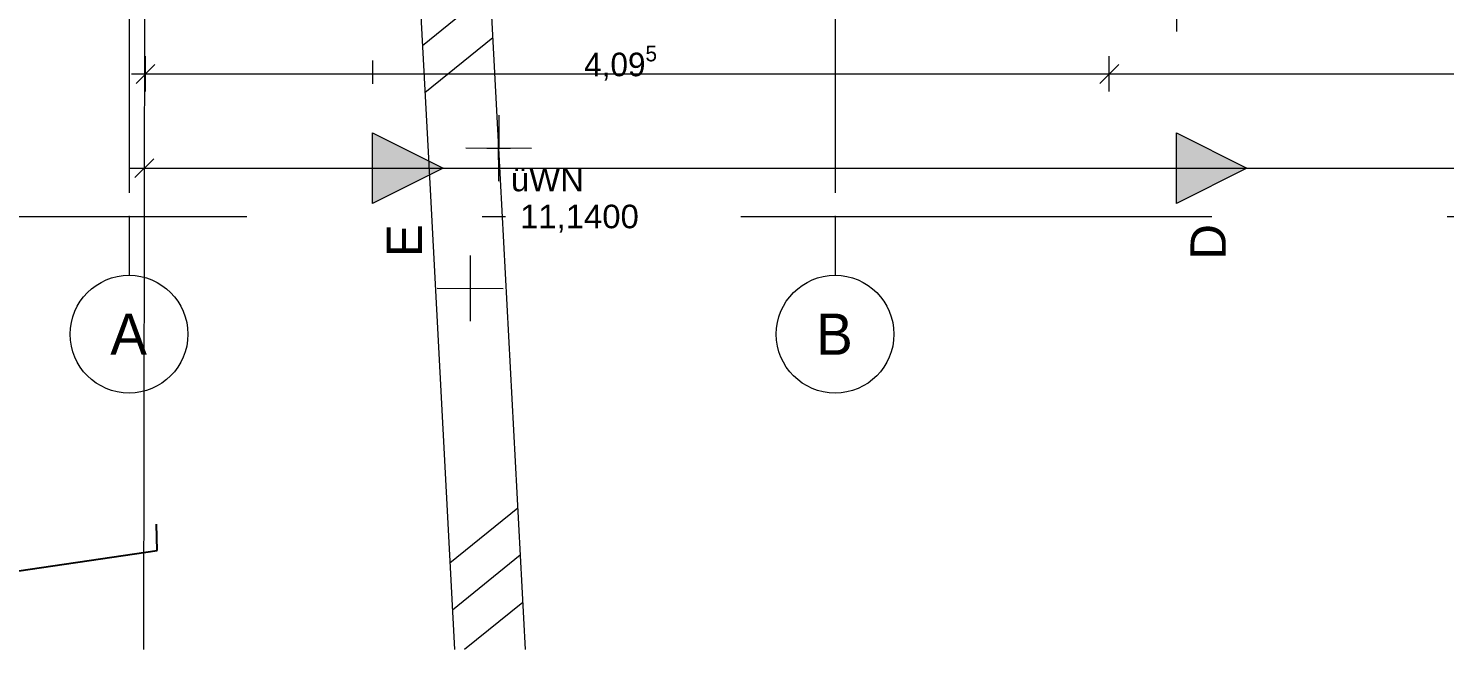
# Model space of a CAD drawing. Header units: metres. Extents: x -3.9 to 83, y -38 to 6.2.
# Drawn here: x -0.43 to 5.59, y -37.84 to -35.2 of the extents above; entities that cross this region are included whole.
import ezdxf

# ---------------------------------------------------------------- set-up
doc = ezdxf.new("R2010")
doc.units = ezdxf.units.M
doc.header["$MEASUREMENT"] = 0
for name, pattern in [('Achse', [0.004, 0.002, -0.001, 0, -0.001]), ('Grenzlinie', [0.008, 0.003, -0.005]), ('GRUNDGRENZE nicht verm', [0.03, 0.02, -0.01]), ('Schnittlinie', [0.006, 0.003, -0.0015, 0, -0.0015])]:
    doc.linetypes.add(name, pattern=pattern)
for name, color, linetype in [('0._EG PP_2_000 Achsraster', 7, 'Continuous'), ('0._EG PP_2_851 Marker Schnitt', 7, 'Continuous'), ('0._EG PP_2_910 Allgemein Lageplan Höhen', 7, 'Continuous'), ('0._EG PP_2_950 Polierplan Bemaßung', 7, 'Continuous'), ('0._EG PP_2_Bauwerke_Mauer.verm', 7, 'Continuous'), ('0._EG PP_2_Bauwerke_Mauer_Signatur.verm', 7, 'Continuous'), ('0._EG PP_2_Gelände_Geländepunkt.verm', 7, 'Continuous'), ('0._EG PP_2_Kataster Grenzen_Grundstücksgrenze.verm', 7, 'Continuous'), ('0._EG PP_2_Neubau_840 Baulinien', 7, 'Continuous')]:
    doc.layers.add(name, color=color, linetype=linetype)
doc.styles.add('ERSTELLTER_STIL_1', font='arial.ttf')
doc.styles.add('ERSTELLTER_STIL_2', font='')
doc.styles.get('ERSTELLTER_STIL_2').set_extended_font_data('Eurostile')

msp = doc.modelspace()

# ---------------------------------------------------------------- hatches: boundary and pattern name
at = {"layer": '0._EG PP_2_851 Marker Schnitt', "linetype": 'Continuous', "lineweight": 0, "true_color": 0x000000}
for points in [[(1.035, -35.945), (1.335, -35.795), (1.035, -35.645)], [(4.45, -35.945), (4.75, -35.795), (4.45, -35.645)]]:
    msp.add_hatch(color=18, dxfattribs=at).paths.add_polyline_path(points)

# ---------------------------------------------------------------- linework, layer by layer
at = {"layer": '0._EG PP_2_000 Achsraster', "color": 5, "linetype": 'Achse', "lineweight": 0, "ltscale": 1000}
for p, q in [((0, 3), (0, -36)), ((3, 3), (3, -36)), ((-1.5, -36), (21, -36)), ((0, -36), (0, -36.25)), ((3, -36), (3, -36.25))]:
    msp.add_line(p, q, dxfattribs=at)
at = {"layer": '0._EG PP_2_000 Achsraster', "color": 5, "linetype": 'Continuous', "lineweight": 0, "ltscale": 1000}
for centre in [(0, -36.5), (3, -36.5)]:
    msp.add_circle(centre, 0.25, dxfattribs=at)
at = {"layer": '0._EG PP_2_000 Achsraster', "color": 5, "linetype": 'Achse', "lineweight": 0, "ltscale": 1000}
for p in [(0, -36), (0, -36), (3, -36), (3, -36)]:
    msp.add_point(p, dxfattribs=at)
at = {"layer": '0._EG PP_2_851 Marker Schnitt', "color": 7, "linetype": 'Schnittlinie', "lineweight": 13, "ltscale": 1000}
for p, q in [((1.035, -18.6375), (1.035, -35.645)), ((4.45, -20.015), (4.45, -35.645))]:
    msp.add_line(p, q, dxfattribs=at)
at = {"layer": '0._EG PP_2_851 Marker Schnitt', "color": 7, "linetype": 'Continuous', "lineweight": 13, "ltscale": 1000, "flags": 128}
for points in [[(1.035, -35.945), (1.035, -35.645), (1.335, -35.795)], [(4.45, -35.945), (4.45, -35.645), (4.75, -35.795)]]:
    msp.add_lwpolyline(points, close=True, dxfattribs=at)
at = {"layer": '0._EG PP_2_910 Allgemein Lageplan Höhen', "color": 7, "linetype": 'Continuous', "lineweight": 13, "ltscale": 1000}
for p, q in [((1.5702, -35.7599), (1.5702, -35.6599)), ((1.5202, -35.7099), (1.6202, -35.7099))]:
    msp.add_line(p, q, dxfattribs=at)
at = {"layer": '0._EG PP_2_950 Polierplan Bemaßung', "color": 1, "linetype": 'Continuous', "lineweight": 13, "ltscale": 1000, "true_color": 0xfb0106}
for p, q in [((0.07, -35.47), (0.07, -35.32)), ((4.165, -35.47), (4.165, -35.32)), ((0.11, -35.355), (0.03, -35.435)), ((4.205, -35.355), (4.125, -35.435)), ((0.01, -35.395), (0.07, -35.395)), ((0.07, -35.395), (4.165, -35.395)), ((4.165, -35.395), (9.665, -35.395)), ((0.0651, -35.87), (0.0651, -35.72)), ((0.0051, -35.795), (0.0651, -35.795)), ((0.1051, -35.755), (0.0251, -35.835)), ((0.0651, -35.795), (18.85, -35.795))]:
    msp.add_line(p, q, dxfattribs=at)
at = {"layer": '0._EG PP_2_Bauwerke_Mauer.verm', "color": 9, "linetype": 'Continuous', "lineweight": 13, "ltscale": 1000}
for p, q in [((1.4714, -33.8437), (1.5703, -35.7099)), ((1.5703, -35.7099), (1.6832, -37.8391))]:
    msp.add_line(p, q, dxfattribs=at)
at = {"layer": '0._EG PP_2_Bauwerke_Mauer_Signatur.verm', "color": 9, "linetype": 'Continuous', "lineweight": 13, "ltscale": 1000}
for p, q in [((1.1718, -33.8596), (1.2707, -35.7258)), ((1.5349, -35.042), (1.2469, -35.2756)), ((1.5455, -35.2417), (1.2574, -35.4753)), ((1.2707, -35.7258), (1.3828, -37.8391)), ((1.6514, -37.2389), (1.3633, -37.4725)), ((1.662, -37.4387), (1.3739, -37.6722)), ((1.6726, -37.6384), (1.425, -37.8391))]:
    msp.add_line(p, q, dxfattribs=at)
at = {"layer": '0._EG PP_2_Gelände_Geländepunkt.verm', "color": 8, "linetype": 'Continuous', "lineweight": 0, "ltscale": 1000}
for p, q in [((1.5709, -35.5699), (1.5697, -35.8499)), ((1.4303, -35.7092), (1.7103, -35.7105)), ((1.45, -36.1653), (1.4488, -36.4453)), ((1.3094, -36.3046), (1.5894, -36.3059))]:
    msp.add_line(p, q, dxfattribs=at)
at = {"layer": '0._EG PP_2_Kataster Grenzen_Grundstücksgrenze.verm', "color": 96, "linetype": 'GRUNDGRENZE nicht verm', "lineweight": 13, "ltscale": 1000, "true_color": 0x007e00}
msp.add_line((0.0663, -34.1269), (0.0616, -37.8391), dxfattribs=at)
at = {"layer": '0._EG PP_2_Neubau_840 Baulinien', "color": 1, "linetype": 'Grenzlinie', "lineweight": 25, "ltscale": 1000, "true_color": 0xfb0106, "flags": 128}
msp.add_lwpolyline([(-2.7377, -37.8391), (0.1189, -37.4187), (0.0665, -34.0269), (18.8486, -31.3281), (22.8486, -30.6897)], dxfattribs=at)
msp.add_lwpolyline([(-2.7377, -37.8391), (0.1189, -37.4187), (0.0665, -34.0269), (18.8486, -31.3281), (22.8486, -30.6897)], dxfattribs=at)

# ---------------------------------------------------------------- texts
at = {"layer": '0._EG PP_2_000 Achsraster', "color": 5, "linetype": 'Continuous', "lineweight": 0, "char_height": 0.175, "attachment_point": 1, "style": 'ERSTELLTER_STIL_2'}
for s, insert in [('\\A1;{\\pql;\\pt0;\\fEurostile|b0|i0|c0|p0;\\W1.000000;A}', (-0.0799, -36.4125)), ('\\A1;{\\pql;\\pt0;\\fEurostile|b0|i0|c0|p0;\\W1.000000;B}', (2.9191, -36.4125))]:
    msp.add_mtext(s, dxfattribs=dict(at, insert=insert))
at = {"layer": '0._EG PP_2_851 Marker Schnitt', "color": 7, "linetype": 'Continuous', "lineweight": 13, "char_height": 0.15, "attachment_point": 7, "rotation": 90, "style": 'ERSTELLTER_STIL_1'}
for s, insert in [('\\A1;{\\pql;\\pt0;\\fArial|b0|i0|c0|p0;\\W1.000000;E}', (1.245, -36.1722)), ('\\A1;{\\pql;\\pt0;\\fArial|b0|i0|c0|p0;\\W1.000000;D}', (4.66, -36.1836))]:
    msp.add_mtext(s, dxfattribs=dict(at, insert=insert))
at = {"layer": '0._EG PP_2_910 Allgemein Lageplan Höhen', "color": 7, "linetype": 'Continuous', "lineweight": 13, "char_height": 0.1, "attachment_point": 1, "style": 'ERSTELLTER_STIL_1'}
for s, insert in [('\\A1;{\\pql;\\fArial|b0|i0|c0|p0;\\W1.000000;üWN}', (1.6224, -35.7931)), ('\\A1;{\\pql;\\fArial|b0|i0|c0|p0;\\W1.000000; 11,1400}', (1.6224, -35.9502))]:
    msp.add_mtext(s, dxfattribs=dict(at, insert=insert))
at = {"layer": '0._EG PP_2_950 Polierplan Bemaßung', "color": 1, "linetype": 'Continuous', "lineweight": 13, "true_color": 0xfb0106, "insert": (1.934, -35.434), "char_height": 0.1, "attachment_point": 7, "style": 'ERSTELLTER_STIL_2'}
msp.add_mtext('\\A1;{\\pql;\\fEurostile|b0|i0|c0|p0;\\W1.000000;4,09\\fEurostile|b0|i0|c0|p0;\\W1.000000;\\A1{\\H.66x;\\S5^  ;}}', dxfattribs=at)

doc.saveas('drawing.dxf')
